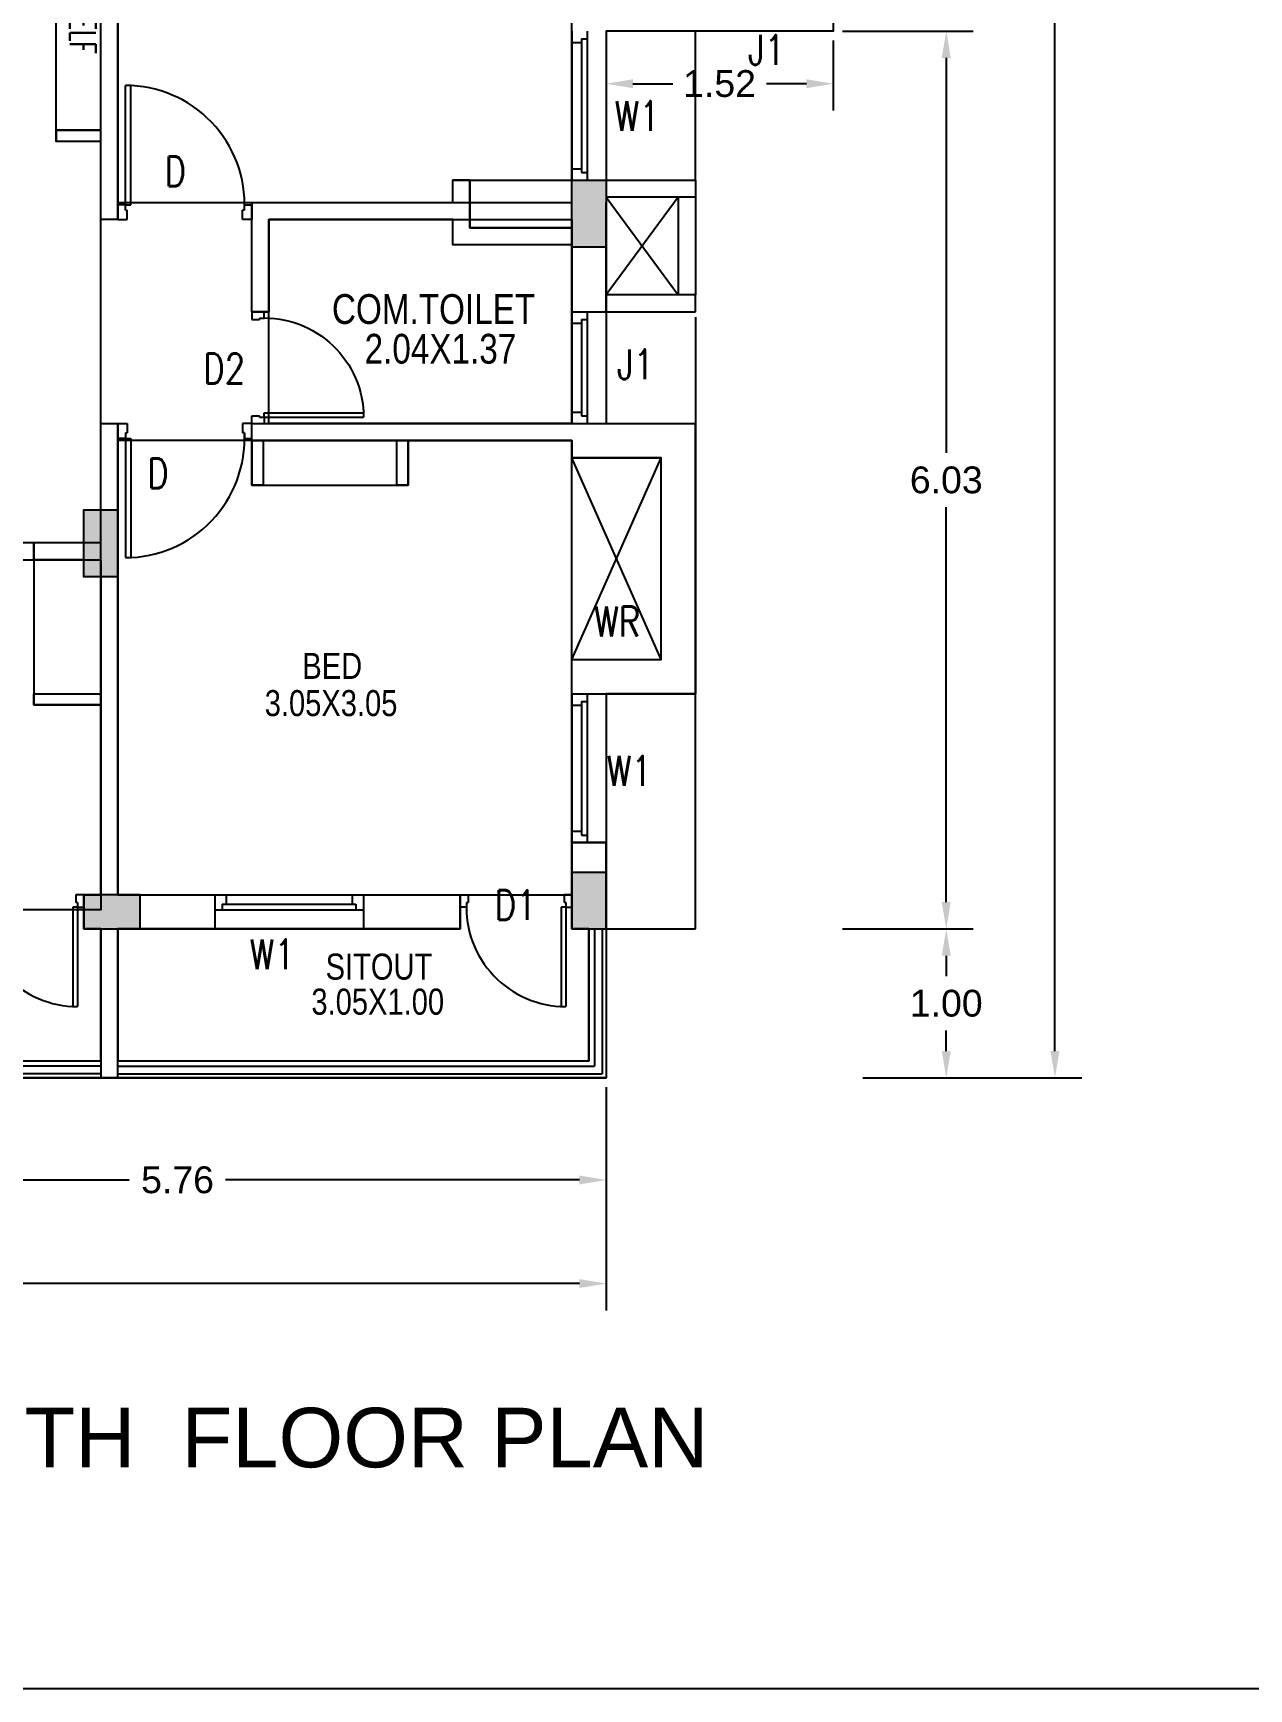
# Model space of a CAD drawing. Header units: metres. Extents: x 10 to 343, y 349 to 530.
# Drawn here: x 270.08 to 278.25, y 423.36 to 434.48 of the extents above; entities that cross this region are included whole.
import ezdxf

# ---------------------------------------------------------------- set-up
doc = ezdxf.new("R2010")
doc.units = ezdxf.units.M
for name, pattern in [('CENTER2', [1.125, 0.75, -0.125, 0.125, -0.125]), ('DASHED2', [0.375, 0.25, -0.125]), ('HIDDEN', [0.375, 0.25, -0.125])]:
    doc.linetypes.add(name, pattern=pattern)
for name, color, linetype in [('BLK_2_FLR_1_BLT_UP_AREA', 7, 'Continuous'), ('BLK_2_FLR_1_CARPET_AREA', 25, 'Continuous'), ('BLK_2_FLR_1_KITCHEN', 1, 'Continuous'), ('BLK_2_FLR_1_REGULAR_ROOM_1', 1, 'Continuous'), ('BLK_2_FLR_1_REGULAR_ROOM_2', 1, 'Continuous'), ('BLK_2_FLR_1_REGULAR_ROOM_3', 1, 'Continuous'), ('BLK_2_FLR_1_UNITFA_7', 234, 'Continuous'), ('BLK_2_FLR_1_WC_BATH_1', 223, 'Continuous'), ('BLK_2_FLR_2_BLT_UP_AREA', 7, 'Continuous'), ('BLK_2_FLR_2_CARPET_AREA', 25, 'Continuous'), ('BLK_2_FLR_2_KITCHEN', 1, 'Continuous'), ('BLK_2_FLR_2_REGULAR_ROOM_1', 1, 'Continuous'), ('BLK_2_FLR_2_REGULAR_ROOM_2', 1, 'Continuous'), ('BLK_2_FLR_2_REGULAR_ROOM_3', 1, 'Continuous'), ('BLK_2_FLR_2_UNITFA_11', 234, 'Continuous'), ('BLK_2_FLR_2_WC_BATH_1', 223, 'Continuous'), ('BLK_2_FLR_3_BLT_UP_AREA', 7, 'Continuous'), ('BLK_2_FLR_3_CARPET_AREA', 25, 'Continuous'), ('BLK_2_FLR_3_KITCHEN', 1, 'Continuous'), ('BLK_2_FLR_3_REGULAR_ROOM_1', 1, 'Continuous'), ('BLK_2_FLR_3_REGULAR_ROOM_2', 1, 'Continuous'), ('BLK_2_FLR_3_REGULAR_ROOM_3', 1, 'Continuous'), ('BLK_2_FLR_3_UNITFA_15', 234, 'Continuous'), ('BLK_2_FLR_3_WC_BATH_1', 223, 'Continuous'), ('BLK_2_FLR_4_BLT_UP_AREA', 7, 'Continuous'), ('BLK_2_FLR_4_CARPET_AREA', 25, 'Continuous'), ('BLK_2_FLR_4_KITCHEN', 1, 'Continuous'), ('BLK_2_FLR_4_REGULAR_ROOM_1', 1, 'Continuous'), ('BLK_2_FLR_4_REGULAR_ROOM_2', 1, 'Continuous'), ('BLK_2_FLR_4_REGULAR_ROOM_3', 1, 'Continuous'), ('BLK_2_FLR_4_UNITFA_19', 234, 'Continuous'), ('BLK_2_FLR_4_WC_BATH_1', 223, 'Continuous'), ('S-COLUMN HATCH', 35, 'HIDDEN'), ('S-COLUMN LINE', 41, 'HIDDEN')]:
    doc.layers.add(name, color=color, linetype=linetype)
doc.styles.add('m', font='micross.ttf', dxfattribs={"width": 0.9, "height": 350})
doc.styles.get("Standard").update_dxf_attribs({"font": 'arial.ttf'})
doc.styles.add('style13', font='romans.shx', dxfattribs={"width": 0.75, "height": 250})
doc.styles.add('style6', font='romans.shx', dxfattribs={"width": 0.8})
doc.dimstyles.get("Standard").update_dxf_attribs({"dimtxt": 0.18, "dimasz": 0.18, "dimexe": 0.18, "dimexo": 0.0625, "dimgap": 0.09, "dimtad": 0, "dimtih": 1, "dimtoh": 1, "dimzin": 0, "dimdsep": 46, "dimtxsty": 'Standard', "dimcen": 0.09, "dimadec": 0, "dimazin": 0, "dimtfac": 1, "dimtofl": 0, "dimtmove": 0, "dimatfit": 3, "dimfxl": 0, "dimtolj": 1, "dimtzin": 0, "dimarcsym": 0})

# ---------------------------------------------------------------- blocks, each defined once
blk = doc.blocks.new('A$C2FFF6C69')
at = {"layer": 'S-COLUMN HATCH', "linetype": 'ByBlock'}
for points in [[(15710, -11660), (15940, -11660), (15940, -12110), (15710, -12110)], [(12430, -13875), (12660, -13875), (12660, -14325), (12430, -14325)], [(15710, -16310), (15940, -16310), (15940, -16690), (15710, -16690)], [(12430, -16690), (12430, -16460), (12810, -16460), (12810, -16690)]]:
    blk.add_hatch(color=256, dxfattribs=at).paths.add_polyline_path(points)
at = {"layer": 'S-COLUMN LINE', "linetype": 'ByBlock'}
for points in [[(15710, -11660), (15940, -11660), (15940, -12110), (15710, -12110)], [(12430, -13875), (12660, -13875), (12660, -14325), (12430, -14325)], [(15940, -16310), (15710, -16310), (15710, -16690), (15940, -16690)], [(12430, -16460), (12430, -16690), (12810, -16690), (12810, -16460)]]:
    blk.add_lwpolyline(points, close=True, dxfattribs=at)
blk = doc.blocks.new('*D11')
at = {"color": 0, "lineweight": -2, "ltscale": 400}
for p, q in [((275.522, 434.492), (276.4, 434.492)), ((276.22, 434.312), (276.22, 431.659)), ((276.22, 428.642), (276.22, 431.295)), ((275.522, 428.462), (276.4, 428.462))]:
    blk.add_line(p, q, dxfattribs=at)
at = {"color": 0, "ltscale": 400}
for points in [[(276.19, 434.312), (276.25, 434.312), (276.22, 434.492)], [(276.19, 428.642), (276.25, 428.642), (276.22, 428.462)]]:
    blk.add_solid(points, dxfattribs=at)
at = {"layer": 'Defpoints', "color": 0, "ltscale": 400}
for p in [(275.46, 434.492), (276.22, 434.492), (275.46, 428.462)]:
    blk.add_point(p, dxfattribs=at)
at = {"color": 0, "ltscale": 400, "insert": (276.22, 431.477), "char_height": 0.18, "attachment_point": 5}
blk.add_mtext('\\A1;6.03', dxfattribs=at)
blk = doc.blocks.new('*D12')
at = {"color": 0, "lineweight": -2, "ltscale": 400}
for p, q in [((275.66, 446.152), (277.13, 446.152)), ((276.95, 445.972), (276.95, 436.989)), ((276.95, 427.642), (276.95, 436.625)), ((275.66, 427.462), (277.13, 427.462))]:
    blk.add_line(p, q, dxfattribs=at)
at = {"color": 0, "ltscale": 400}
for points in [[(276.92, 445.972), (276.98, 445.972), (276.95, 446.152)], [(276.92, 427.642), (276.98, 427.642), (276.95, 427.462)]]:
    blk.add_solid(points, dxfattribs=at)
at = {"layer": 'Defpoints', "color": 0, "ltscale": 400}
for p in [(275.597, 446.152), (275.597, 427.462), (276.95, 427.462)]:
    blk.add_point(p, dxfattribs=at)
at = {"color": 0, "ltscale": 400, "insert": (276.95, 436.807), "char_height": 0.18, "attachment_point": 5}
blk.add_mtext('\\A1;18.69', dxfattribs=at)
blk = doc.blocks.new('*D44')
at = {"color": 0, "lineweight": -2, "ltscale": 400}
for p, q in [((273.935, 434.429), (273.935, 433.959)), ((275.46, 434.429), (275.46, 433.959)), ((274.115, 434.139), (274.383, 434.139)), ((275.28, 434.139), (275.012, 434.139))]:
    blk.add_line(p, q, dxfattribs=at)
at = {"color": 0, "ltscale": 400}
for points in [[(274.115, 434.169), (274.115, 434.109), (273.935, 434.139)], [(275.28, 434.169), (275.28, 434.109), (275.46, 434.139)]]:
    blk.add_solid(points, dxfattribs=at)
at = {"layer": 'Defpoints', "color": 0, "ltscale": 400}
for p in [(273.935, 434.492), (275.46, 434.492), (275.46, 434.139)]:
    blk.add_point(p, dxfattribs=at)
at = {"color": 0, "ltscale": 400, "insert": (274.697, 434.139), "char_height": 0.18, "attachment_point": 5}
blk.add_mtext('\\A1;1.52', dxfattribs=at)
blk = doc.blocks.new('*D47')
at = {"color": 0, "lineweight": -2, "ltscale": 400}
for p, q in [((268.175, 427.399), (268.175, 426.596)), ((273.935, 427.399), (273.935, 426.596)), ((268.355, 426.776), (270.731, 426.776)), ((273.755, 426.776), (271.378, 426.776))]:
    blk.add_line(p, q, dxfattribs=at)
at = {"color": 0, "ltscale": 400}
for points in [[(268.355, 426.806), (268.355, 426.746), (268.175, 426.776)], [(273.755, 426.806), (273.755, 426.746), (273.935, 426.776)]]:
    blk.add_solid(points, dxfattribs=at)
at = {"layer": 'Defpoints', "color": 0, "ltscale": 400}
for p in [(268.175, 427.462), (273.935, 427.462), (268.175, 426.776)]:
    blk.add_point(p, dxfattribs=at)
at = {"color": 0, "ltscale": 400, "insert": (271.055, 426.776), "char_height": 0.18, "attachment_point": 5}
blk.add_mtext('\\A1;5.76', dxfattribs=at)
blk = doc.blocks.new('*D14')
at = {"color": 0, "lineweight": -2, "ltscale": 400}
for p, q in [((275.66, 428.462), (276.4, 428.462)), ((276.22, 428.282), (276.22, 428.144)), ((276.22, 427.642), (276.22, 427.78)), ((275.66, 427.462), (276.4, 427.462))]:
    blk.add_line(p, q, dxfattribs=at)
at = {"color": 0, "ltscale": 400}
for points in [[(276.19, 428.282), (276.25, 428.282), (276.22, 428.462)], [(276.19, 427.642), (276.25, 427.642), (276.22, 427.462)]]:
    blk.add_solid(points, dxfattribs=at)
at = {"layer": 'Defpoints', "color": 0, "ltscale": 400}
for p in [(275.597, 428.462), (276.22, 428.462), (275.597, 427.462)]:
    blk.add_point(p, dxfattribs=at)
at = {"color": 0, "ltscale": 400, "insert": (276.22, 427.962), "char_height": 0.18, "attachment_point": 5}
blk.add_mtext('\\A1;1.00', dxfattribs=at)
blk = doc.blocks.new('*D15')
at = {"color": 0, "lineweight": -2, "ltscale": 400}
for p, q in [((257.995, 427.399), (257.995, 425.9)), ((273.935, 427.399), (273.935, 425.9)), ((258.175, 426.08), (265.58, 426.08)), ((273.755, 426.08), (266.35, 426.08))]:
    blk.add_line(p, q, dxfattribs=at)
at = {"color": 0, "ltscale": 400}
for points in [[(258.175, 426.11), (258.175, 426.05), (257.995, 426.08)], [(273.755, 426.11), (273.755, 426.05), (273.935, 426.08)]]:
    blk.add_solid(points, dxfattribs=at)
at = {"layer": 'Defpoints', "color": 0, "ltscale": 400}
for p in [(257.995, 427.462), (273.935, 427.462), (273.935, 426.08)]:
    blk.add_point(p, dxfattribs=at)
at = {"color": 0, "ltscale": 400, "insert": (265.965, 426.08), "char_height": 0.18, "attachment_point": 5}
blk.add_mtext('\\A1;15.94', dxfattribs=at)

msp = doc.modelspace()

# ---------------------------------------------------------------- linework, layer by layer
at = {"ltscale": 400}
for p, q in [((270.6547, 433.2267), (270.6547, 435.5567)), ((270.5397, 433.2267), (270.5397, 435.3267)), ((270.5397, 433.8267), (270.2397, 433.8267)), ((270.2397, 433.8267), (270.2397, 433.7517)), ((270.5397, 433.7517), (270.2397, 433.7517)), ((273.0197, 433.4917), (272.9047, 433.4917)), ((272.9047, 433.3417), (272.9047, 433.4917)), ((273.0197, 433.1717), (273.0197, 433.4917)), ((273.7047, 433.0417), (273.7047, 433.4917)), ((273.7047, 433.4917), (274.4797, 433.4917)), ((273.9347, 433.4917), (274.5347, 433.4917)), ((274.5347, 433.4917), (274.5347, 433.3767)), ((271.5547, 433.3417), (272.9047, 433.3417)), ((271.5547, 433.3417), (271.5547, 433.2267)), ((274.5347, 433.3767), (273.9347, 433.3767)), ((273.9347, 432.6067), (273.9347, 433.3417)), ((270.6547, 433.2267), (270.5397, 433.2267)), ((271.5547, 432.6067), (271.5547, 433.2267)), ((271.5547, 433.2267), (271.5547, 433.2267)), ((271.6697, 432.6067), (271.6697, 433.2267)), ((271.6697, 432.6067), (271.6697, 433.2267)), ((271.6697, 433.2267), (272.9047, 433.2267)), ((272.9047, 433.0567), (272.9047, 433.2267)), ((273.7047, 433.1717), (273.0197, 433.1717)), ((273.7047, 433.0567), (272.9047, 433.0567)), ((273.7047, 432.6067), (273.7047, 433.0567)), ((274.5347, 432.7217), (273.9347, 432.7217)), ((274.5347, 432.6067), (274.5347, 432.7217)), ((271.5547, 432.6067), (271.6697, 432.6067)), ((271.6697, 432.6067), (271.6697, 432.6067)), ((273.7047, 432.6067), (273.9347, 432.6067)), ((273.7047, 432.6067), (274.5347, 432.6067)), ((270.5397, 428.6917), (270.5397, 431.8567)), ((270.5397, 431.8567), (270.6547, 431.8567)), ((270.5397, 428.6917), (270.5397, 431.8567)), ((270.5397, 431.8567), (270.6547, 431.8567)), ((270.6547, 428.6917), (270.6547, 431.8567)), ((270.6547, 428.6917), (270.6547, 431.8567)), ((271.5547, 431.7417), (271.5547, 431.8567)), ((271.5547, 431.8567), (274.5347, 431.8567)), ((271.5547, 431.7417), (271.5547, 431.8567)), ((274.5347, 430.0417), (274.5347, 431.8567)), ((271.5547, 431.7417), (273.7047, 431.7417)), ((271.5547, 431.7417), (271.5547, 431.4417)), ((271.6297, 431.7417), (271.6297, 431.4417)), ((272.5297, 431.4417), (272.5297, 431.7417)), ((272.6047, 431.4417), (272.6047, 431.7417)), ((273.7047, 431.7417), (273.7047, 431.6267)), ((273.7047, 430.2717), (273.7047, 431.6267)), ((273.7047, 431.6267), (274.3047, 431.6267)), ((274.3047, 430.2717), (274.3047, 431.6267)), ((271.5547, 431.4417), (271.6297, 431.4417)), ((271.6297, 431.4417), (272.5297, 431.4417)), ((272.5297, 431.4417), (272.6047, 431.4417)), ((270.0897, 431.0567), (270.4247, 431.0567)), ((270.0897, 431.0567), (270.0897, 430.9417)), ((270.0897, 430.9417), (270.4247, 430.9417)), ((270.0897, 430.9417), (270.0897, 430.0417)), ((273.7047, 430.2717), (274.3047, 430.2717)), ((273.7047, 430.0417), (273.7047, 430.2717)), ((270.0897, 430.0417), (270.5397, 430.0417)), ((270.0897, 430.0417), (270.0897, 429.9667)), ((270.5397, 429.9667), (270.0897, 429.9667)), ((270.0897, 429.9667), (270.5397, 429.9667)), ((270.0897, 429.9667), (270.5397, 429.9667)), ((273.7047, 430.0417), (274.5347, 430.0417)), ((273.7047, 429.0417), (273.9347, 429.0417)), ((273.9347, 429.0417), (273.7047, 429.0417)), ((273.7047, 429.0417), (273.7047, 428.4617)), ((273.9347, 428.4617), (273.9347, 429.0417)), ((270.6547, 428.6917), (271.3047, 428.6917)), ((271.3047, 428.6917), (271.3047, 428.4617)), ((272.3047, 428.6917), (272.9547, 428.6917)), ((272.3047, 428.6917), (272.3047, 428.4617)), ((272.3047, 428.6917), (272.3047, 428.4617)), ((272.9547, 428.4617), (272.9547, 428.6917)), ((273.7047, 428.6917), (273.7047, 428.4617)), ((273.9347, 428.6917), (273.9347, 428.4617)), ((270.5397, 428.4617), (270.5397, 427.4617)), ((270.6547, 428.4617), (271.3047, 428.4617)), ((270.6547, 427.4617), (270.6547, 428.4617)), ((272.3047, 428.4617), (272.9547, 428.4617)), ((273.7047, 428.4617), (273.9347, 428.4617)), ((273.8197, 428.4617), (273.8197, 427.5767)), ((273.8572, 428.4617), (273.8572, 427.5392)), ((273.9072, 428.4617), (273.9072, 427.4892)), ((273.9347, 428.4617), (273.9347, 427.4617)), ((270.5397, 427.5392), (268.2522, 427.5392)), ((268.2897, 427.5767), (270.5397, 427.5767)), ((270.6547, 427.5767), (273.8197, 427.5767)), ((270.6547, 427.5392), (273.8572, 427.5392)), ((268.1747, 427.4617), (270.5397, 427.4617)), ((270.5397, 427.4892), (268.2022, 427.4892)), ((270.5397, 427.4617), (270.6547, 427.4617)), ((270.6547, 427.4892), (273.9072, 427.4892)), ((270.6547, 427.4617), (273.9347, 427.4617))]:
    msp.add_line(p, q, dxfattribs=at)
at = {"linetype": 'Continuous'}
msp.add_line((270.2397, 433.8267), (270.2397, 435.3267), dxfattribs=at)
for p, q in [((273.7047, 434.4917), (273.7047, 433.4917)), ((273.7047, 434.415), (273.7686, 434.415)), ((273.7686, 434.4405), (273.7686, 433.5428)), ((273.7686, 434.4405), (273.8069, 434.4405)), ((273.8069, 434.4917), (273.8069, 433.4917)), ((273.9347, 434.4917), (273.9347, 433.4917)), ((270.7047, 433.3267), (270.7047, 434.1275)), ((270.7422, 433.3267), (270.7422, 434.1267)), ((273.7047, 433.5683), (273.7686, 433.5683)), ((273.7686, 433.5428), (273.8069, 433.5428)), ((270.7047, 433.3267), (270.6547, 433.3267)), ((270.7047, 433.2892), (270.7047, 433.3267)), ((270.7047, 433.3267), (270.7422, 433.3267)), ((270.7047, 433.2892), (270.7172, 433.2892)), ((270.7172, 433.2267), (270.7172, 433.2892)), ((271.5047, 433.2892), (271.4922, 433.2892)), ((271.4922, 433.2267), (271.4922, 433.2892)), ((271.5047, 433.3267), (271.5547, 433.3267)), ((271.5047, 433.2892), (271.5047, 433.3267)), ((270.6547, 433.2267), (270.7172, 433.2267)), ((271.5547, 433.2267), (271.4922, 433.2267)), ((271.5547, 432.6067), (271.5547, 432.5546)), ((271.5547, 432.5546), (271.6068, 432.5546)), ((271.6068, 432.565), (271.6068, 432.5546)), ((271.6068, 432.565), (271.638, 432.565)), ((271.638, 432.565), (271.638, 432.6067)), ((273.7047, 432.6067), (273.7047, 431.8567)), ((273.7047, 432.53), (273.7686, 432.53)), ((273.7686, 432.5555), (273.8069, 432.5555)), ((273.9347, 432.6067), (273.9347, 431.8567)), ((270.6547, 431.8567), (270.7172, 431.8567)), ((270.7172, 431.8567), (270.7172, 431.7942)), ((271.5547, 431.8567), (271.4922, 431.8567)), ((271.4922, 431.8567), (271.4922, 431.7942)), ((271.5547, 431.9087), (271.6068, 431.9087)), ((271.5547, 431.8567), (271.5547, 431.9087)), ((271.6068, 431.8983), (271.6068, 431.9087)), ((271.6068, 431.8983), (271.638, 431.8983)), ((271.638, 431.8983), (271.638, 431.9296)), ((271.638, 431.9296), (272.3047, 431.9296)), ((271.638, 431.8983), (272.3054, 431.8983)), ((271.638, 431.8983), (271.638, 431.8567)), ((273.7047, 431.9333), (273.7686, 431.9333)), ((273.7686, 431.9078), (273.8069, 431.9078)), ((270.7047, 431.7567), (270.6547, 431.7567)), ((270.7047, 431.7942), (270.7047, 431.7567)), ((270.7047, 431.7942), (270.7172, 431.7942)), ((270.7047, 431.7567), (270.7047, 430.9558)), ((270.7047, 431.7567), (270.7422, 431.7567)), ((270.7422, 431.7567), (270.7422, 430.9567)), ((271.5047, 431.7942), (271.4922, 431.7942)), ((271.5047, 431.7942), (271.5047, 431.7567)), ((271.5047, 431.7567), (271.5547, 431.7567)), ((273.7047, 430.0417), (273.7047, 429.0417)), ((273.7047, 429.965), (273.7686, 429.965)), ((273.7686, 429.9905), (273.7686, 429.0928)), ((273.7686, 429.9905), (273.8069, 429.9905)), ((273.8069, 430.0417), (273.8069, 429.0417)), ((273.9347, 430.0417), (273.9347, 429.0417)), ((273.7047, 429.1183), (273.7686, 429.1183)), ((273.7686, 429.0928), (273.8069, 429.0928)), ((270.3726, 428.6917), (270.3726, 428.6396)), ((270.4247, 428.6917), (270.3726, 428.6917)), ((270.383, 428.6396), (270.3726, 428.6396)), ((270.383, 428.6396), (270.383, 428.6083)), ((271.3047, 428.6917), (272.3047, 428.6917)), ((271.3558, 428.6278), (272.2536, 428.6278)), ((271.3558, 428.6278), (271.3558, 428.5894)), ((271.3814, 428.6917), (271.3814, 428.6278)), ((272.228, 428.6917), (272.228, 428.6278)), ((272.2536, 428.6278), (272.2536, 428.5894)), ((272.9547, 428.6917), (273.0068, 428.6917)), ((272.9964, 428.6396), (273.0068, 428.6396)), ((272.9964, 428.6396), (272.9964, 428.6083)), ((273.0068, 428.6917), (273.0068, 428.6396)), ((273.6526, 428.6917), (273.6526, 428.6396)), ((273.7047, 428.6917), (273.6526, 428.6917)), ((273.663, 428.6396), (273.6526, 428.6396)), ((273.663, 428.6396), (273.663, 428.6083)), ((270.383, 428.6083), (270.3518, 428.6083)), ((270.3518, 428.6083), (270.3518, 427.9417)), ((270.383, 428.6083), (270.383, 427.9409)), ((270.383, 428.6083), (270.4247, 428.6083)), ((271.3047, 428.5894), (272.3047, 428.5894)), ((272.9964, 428.6083), (272.9547, 428.6083)), ((273.663, 428.6083), (273.6318, 428.6083)), ((273.6318, 428.6083), (273.6318, 427.9417)), ((273.663, 428.6083), (273.663, 427.9409)), ((273.663, 428.6083), (273.7047, 428.6083)), ((271.3047, 428.4617), (272.3047, 428.4617))]:
    msp.add_line(p, q)
at = {"linetype": 'DASHED2', "ltscale": 400}
for p, q in [((274.5347, 433.4917), (274.5347, 434.4917)), ((273.7686, 432.5555), (273.7686, 431.9078)), ((273.8069, 432.6067), (273.8069, 431.8567)), ((274.5347, 432.5719), (274.5347, 431.8567)), ((274.5347, 428.4617), (274.5347, 430.0417)), ((273.9347, 428.4617), (274.5347, 428.4617))]:
    msp.add_line(p, q, dxfattribs=at)
at = {"linetype": 'Continuous', "ltscale": 300}
for p, q in [((273.0197, 433.4917), (273.7047, 433.4917)), ((274.4197, 433.3767), (273.9347, 432.7217)), ((273.9347, 433.3767), (274.4197, 432.7217)), ((274.4197, 433.3767), (274.4197, 432.7217)), ((274.5347, 433.3767), (274.5347, 432.7217))]:
    msp.add_line(p, q, dxfattribs=at)
at = {"linetype": 'CENTER2', "ltscale": 400}
for p, q in [((273.7047, 430.2717), (274.3047, 431.6267)), ((274.3047, 430.2717), (273.7047, 431.6267))]:
    msp.add_line(p, q, dxfattribs=at)
msp.add_lwpolyline([(227.826, 479.8415), (302.8307, 479.8415), (302.8307, 423.3577), (227.826, 423.3577)], close=True)
at = {"ltscale": 400}
msp.add_lwpolyline([(270.5397, 428.4617), (270.4247, 428.4617), (270.4247, 428.6917), (270.5397, 428.6917)], dxfattribs=at)
msp.add_lwpolyline([(270.5397, 428.4617), (270.4247, 428.4617), (270.4247, 428.6917), (270.5397, 428.6917)], dxfattribs=at)
at = {"linetype": 'HIDDEN', "ltscale": 400}
for centre, radius, start, end in [((270.7055, 433.3274), 0.8001, 357.26137, 90.05486), ((270.7047, 431.7567), 0.8009, 270, 2.68377), ((270.383, 428.6083), 0.6674, 177.31623, 270), ((273.663, 428.6083), 0.6674, 177.31623, 270)]:
    msp.add_arc(centre, radius, start, end, dxfattribs=at)
at = {"linetype": 'HIDDEN', "ltscale": 400, "extrusion": (0, 0, -1)}
msp.add_ellipse((271.638, 431.8983), major_axis=(-0.4719, 0.4719), ratio=1, start_param=0.7385576, end_param=2.3561944, dxfattribs=at)
at = {"layer": 'BLK_2_FLR_1_BLT_UP_AREA', "color": 7}
msp.add_lwpolyline([(273.9347, 441.7567), (273.9347, 439.1217), (275.4597, 439.1217), (275.4597, 434.4917), (273.9347, 434.4917), (273.9347, 431.8567), (274.5347, 431.8567), (274.5347, 430.0417), (273.9347, 430.0417), (273.9347, 427.4617), (268.1747, 427.4617), (268.1747, 430.8267), (267.3397, 430.8267), (267.3397, 429.9762), (264.5897, 429.9767)], dxfattribs=at)
at = {"layer": 'BLK_2_FLR_1_CARPET_AREA', "color": 7, "ltscale": 400}
for points in [[(270.6547, 436.3917), (270.6547, 433.2267), (270.5397, 433.2267), (270.5397, 433.7517), (270.2397, 433.7517), (270.2397, 433.8267), (270.5397, 433.8267), (270.5397, 435.3267)], [(268.2897, 427.5767), (270.5397, 427.5767), (270.5397, 428.4617), (270.4247, 428.4617), (270.4247, 428.6917), (270.5397, 428.6917), (270.5397, 429.9667), (270.0897, 429.9667), (270.0897, 430.0417), (270.5397, 430.0417), (270.5397, 430.8267), (270.4247, 430.8267), (270.4247, 430.9417), (270.0897, 430.9417), (270.0897, 431.0567), (270.4247, 431.0567), (270.4247, 431.2767), (270.5397, 431.2767), (270.5397, 431.8567), (270.6547, 431.8567), (270.6547, 428.6917), (272.9547, 428.6917), (272.9547, 428.4617), (270.6547, 428.4617), (270.6547, 427.5767), (273.8197, 427.5767), (273.8197, 428.4617), (273.7047, 428.4617), (273.7047, 430.2717), (274.3047, 430.2717), (274.3047, 431.6267), (273.7047, 431.6267), (273.7047, 431.7417), (272.6047, 431.7417), (272.6047, 431.4417), (272.5297, 431.4417), (272.5297, 431.7417), (271.6297, 431.7417), (271.6297, 431.4417), (271.5547, 431.4417), (271.5547, 431.8567), (273.7047, 431.8567), (273.7047, 433.0417), (273.7047, 433.0567), (272.9047, 433.0567), (272.9047, 433.2267), (271.6697, 433.2267), (271.6697, 432.6067), (271.5547, 432.6067), (271.5547, 433.3417), (272.9047, 433.3417), (272.9047, 433.4917), (273.0197, 433.4917), (273.0197, 433.1717), (273.7047, 433.1717), (273.7047, 434.7217)]]:
    msp.add_lwpolyline(points, dxfattribs=at)
at = {"layer": 'BLK_2_FLR_1_KITCHEN', "color": 1, "ltscale": 0.5}
msp.add_lwpolyline([(268.4047, 430.9417), (270.5397, 430.9417), (270.5397, 428.5903), (268.4047, 428.5903)], close=True, dxfattribs=at)
at = {"layer": 'BLK_2_FLR_1_REGULAR_ROOM_1', "color": 1, "ltscale": 0.5}
msp.add_lwpolyline([(267.3397, 431.0567), (270.5397, 431.0567), (270.5397, 435.3267), (267.3397, 435.3267)], close=True, dxfattribs=at)
at = {"layer": 'BLK_2_FLR_1_REGULAR_ROOM_2', "color": 1, "ltscale": 0.5}
msp.add_lwpolyline([(270.6547, 433.3417), (273.7047, 433.3417), (273.7047, 436.3917), (270.6547, 436.3917)], close=True, dxfattribs=at)
at = {"layer": 'BLK_2_FLR_1_REGULAR_ROOM_3', "color": 1, "ltscale": 0.5}
msp.add_lwpolyline([(270.6547, 428.6917), (273.7047, 428.6917), (273.7047, 431.7417), (270.6547, 431.7417)], close=True, dxfattribs=at)
at = {"layer": 'BLK_2_FLR_1_UNITFA_7', "color": 234, "ltscale": 0.5}
msp.add_lwpolyline([(268.1747, 427.4617), (268.1747, 430.8267), (267.1097, 430.8267), (267.1097, 435.5567), (270.4247, 435.5567), (270.4247, 436.6217), (272.0647, 436.6217), (272.0647, 437.2217), (273.9347, 437.2217), (273.9347, 436.9217), (275.4597, 436.9217), (275.4597, 434.4917), (273.9347, 434.4917), (273.9347, 431.8567), (274.5347, 431.8567), (274.5347, 430.0417), (273.9347, 430.0417), (273.9347, 427.4617), (268.1747, 427.4617)], close=True, dxfattribs=at)
at = {"layer": 'BLK_2_FLR_1_WC_BATH_1', "color": 223, "ltscale": 0.5}
msp.add_lwpolyline([(273.7047, 433.2267), (273.7047, 431.8567), (271.6697, 431.8567), (271.6697, 433.2267)], close=True, dxfattribs=at)
at = {"layer": 'BLK_2_FLR_2_BLT_UP_AREA', "color": 7}
msp.add_lwpolyline([(274.5347, 443.5717), (274.5347, 441.7567), (273.9347, 441.7567), (273.9347, 439.1217), (275.4597, 439.1217), (275.4597, 434.4917), (273.9347, 434.4917), (273.9347, 431.8567), (274.5347, 431.8567), (274.5347, 430.0417), (273.9347, 430.0417), (273.9347, 427.4617), (268.1747, 427.4617), (268.1747, 430.8267), (267.3397, 430.8267), (267.3397, 429.9762), (264.5897, 429.9767)], dxfattribs=at)
at = {"layer": 'BLK_2_FLR_2_CARPET_AREA', "color": 7, "ltscale": 400}
for points in [[(270.6547, 436.3917), (270.6547, 433.2267), (270.5397, 433.2267), (270.5397, 433.7517), (270.2397, 433.7517), (270.2397, 433.8267), (270.5397, 433.8267), (270.5397, 435.3267)], [(268.2897, 427.5767), (270.5397, 427.5767), (270.5397, 428.4617), (270.4247, 428.4617), (270.4247, 428.6917), (270.5397, 428.6917), (270.5397, 429.9667), (270.0897, 429.9667), (270.0897, 430.0417), (270.5397, 430.0417), (270.5397, 430.8267), (270.4247, 430.8267), (270.4247, 430.9417), (270.0897, 430.9417), (270.0897, 431.0567), (270.4247, 431.0567), (270.4247, 431.2767), (270.5397, 431.2767), (270.5397, 431.8567), (270.6547, 431.8567), (270.6547, 428.6917), (272.9547, 428.6917), (272.9547, 428.4617), (270.6547, 428.4617), (270.6547, 427.5767), (273.8197, 427.5767), (273.8197, 428.4617), (273.7047, 428.4617), (273.7047, 430.2717), (274.3047, 430.2717), (274.3047, 431.6267), (273.7047, 431.6267), (273.7047, 431.7417), (272.6047, 431.7417), (272.6047, 431.4417), (272.5297, 431.4417), (272.5297, 431.7417), (271.6297, 431.7417), (271.6297, 431.4417), (271.5547, 431.4417), (271.5547, 431.8567), (273.7047, 431.8567), (273.7047, 433.0417), (273.7047, 433.0567), (272.9047, 433.0567), (272.9047, 433.2267), (271.6697, 433.2267), (271.6697, 432.6067), (271.5547, 432.6067), (271.5547, 433.3417), (272.9047, 433.3417), (272.9047, 433.4917), (273.0197, 433.4917), (273.0197, 433.1717), (273.7047, 433.1717), (273.7047, 434.7217)]]:
    msp.add_lwpolyline(points, dxfattribs=at)
at = {"layer": 'BLK_2_FLR_2_KITCHEN', "color": 1, "ltscale": 0.5}
msp.add_lwpolyline([(268.4047, 430.9417), (270.5397, 430.9417), (270.5397, 428.5903), (268.4047, 428.5903)], close=True, dxfattribs=at)
at = {"layer": 'BLK_2_FLR_2_REGULAR_ROOM_1', "color": 1, "ltscale": 0.5}
msp.add_lwpolyline([(267.3397, 431.0567), (270.5397, 431.0567), (270.5397, 435.3267), (267.3397, 435.3267)], close=True, dxfattribs=at)
at = {"layer": 'BLK_2_FLR_2_REGULAR_ROOM_2', "color": 1, "ltscale": 0.5}
msp.add_lwpolyline([(270.6547, 433.3417), (273.7047, 433.3417), (273.7047, 436.3917), (270.6547, 436.3917)], close=True, dxfattribs=at)
at = {"layer": 'BLK_2_FLR_2_REGULAR_ROOM_3', "color": 1, "ltscale": 0.5}
msp.add_lwpolyline([(270.6547, 428.6917), (273.7047, 428.6917), (273.7047, 431.7417), (270.6547, 431.7417)], close=True, dxfattribs=at)
at = {"layer": 'BLK_2_FLR_2_UNITFA_11', "color": 234, "ltscale": 0.5}
msp.add_lwpolyline([(268.1747, 427.4617), (268.1747, 430.8267), (267.1097, 430.8267), (267.1097, 435.5567), (270.4247, 435.5567), (270.4247, 436.6217), (272.0647, 436.6217), (272.0647, 437.2217), (273.9347, 437.2217), (273.9347, 436.9217), (275.4597, 436.9217), (275.4597, 434.4917), (273.9347, 434.4917), (273.9347, 431.8567), (274.5347, 431.8567), (274.5347, 430.0417), (273.9347, 430.0417), (273.9347, 427.4617), (268.1747, 427.4617)], close=True, dxfattribs=at)
at = {"layer": 'BLK_2_FLR_2_WC_BATH_1', "color": 223, "ltscale": 0.5}
msp.add_lwpolyline([(273.7047, 433.2267), (273.7047, 431.8567), (271.6697, 431.8567), (271.6697, 433.2267)], close=True, dxfattribs=at)
at = {"layer": 'BLK_2_FLR_3_BLT_UP_AREA', "color": 7}
msp.add_lwpolyline([(274.5347, 443.5717), (274.5347, 441.7567), (273.9347, 441.7567), (273.9347, 439.1217), (275.4597, 439.1217), (275.4597, 434.4917), (273.9347, 434.4917), (273.9347, 431.8567), (274.5347, 431.8567), (274.5347, 430.0417), (273.9347, 430.0417), (273.9347, 427.4617), (268.1747, 427.4617), (268.1747, 430.8267), (267.3397, 430.8267), (267.3397, 429.9762), (264.5897, 429.9767)], dxfattribs=at)
at = {"layer": 'BLK_2_FLR_3_CARPET_AREA', "color": 7, "ltscale": 400}
for points in [[(270.6547, 436.3917), (270.6547, 433.2267), (270.5397, 433.2267), (270.5397, 433.7517), (270.2397, 433.7517), (270.2397, 433.8267), (270.5397, 433.8267), (270.5397, 435.3267)], [(268.2897, 427.5767), (270.5397, 427.5767), (270.5397, 428.4617), (270.4247, 428.4617), (270.4247, 428.6917), (270.5397, 428.6917), (270.5397, 429.9667), (270.0897, 429.9667), (270.0897, 430.0417), (270.5397, 430.0417), (270.5397, 430.8267), (270.4247, 430.8267), (270.4247, 430.9417), (270.0897, 430.9417), (270.0897, 431.0567), (270.4247, 431.0567), (270.4247, 431.2767), (270.5397, 431.2767), (270.5397, 431.8567), (270.6547, 431.8567), (270.6547, 428.6917), (272.9547, 428.6917), (272.9547, 428.4617), (270.6547, 428.4617), (270.6547, 427.5767), (273.8197, 427.5767), (273.8197, 428.4617), (273.7047, 428.4617), (273.7047, 430.2717), (274.3047, 430.2717), (274.3047, 431.6267), (273.7047, 431.6267), (273.7047, 431.7417), (272.6047, 431.7417), (272.6047, 431.4417), (272.5297, 431.4417), (272.5297, 431.7417), (271.6297, 431.7417), (271.6297, 431.4417), (271.5547, 431.4417), (271.5547, 431.8567), (273.7047, 431.8567), (273.7047, 433.0417), (273.7047, 433.0567), (272.9047, 433.0567), (272.9047, 433.2267), (271.6697, 433.2267), (271.6697, 432.6067), (271.5547, 432.6067), (271.5547, 433.3417), (272.9047, 433.3417), (272.9047, 433.4917), (273.0197, 433.4917), (273.0197, 433.1717), (273.7047, 433.1717), (273.7047, 434.7217)]]:
    msp.add_lwpolyline(points, dxfattribs=at)
at = {"layer": 'BLK_2_FLR_3_KITCHEN', "color": 1, "ltscale": 0.5}
msp.add_lwpolyline([(268.4047, 430.9417), (270.5397, 430.9417), (270.5397, 428.5903), (268.4047, 428.5903)], close=True, dxfattribs=at)
at = {"layer": 'BLK_2_FLR_3_REGULAR_ROOM_1', "color": 1, "ltscale": 0.5}
msp.add_lwpolyline([(267.3397, 431.0567), (270.5397, 431.0567), (270.5397, 435.3267), (267.3397, 435.3267)], close=True, dxfattribs=at)
at = {"layer": 'BLK_2_FLR_3_REGULAR_ROOM_2', "color": 1, "ltscale": 0.5}
msp.add_lwpolyline([(270.6547, 433.3417), (273.7047, 433.3417), (273.7047, 436.3917), (270.6547, 436.3917)], close=True, dxfattribs=at)
at = {"layer": 'BLK_2_FLR_3_REGULAR_ROOM_3', "color": 1, "ltscale": 0.5}
msp.add_lwpolyline([(270.6547, 428.6917), (273.7047, 428.6917), (273.7047, 431.7417), (270.6547, 431.7417)], close=True, dxfattribs=at)
at = {"layer": 'BLK_2_FLR_3_UNITFA_15', "color": 234, "ltscale": 0.5}
msp.add_lwpolyline([(268.1747, 427.4617), (268.1747, 430.8267), (267.1097, 430.8267), (267.1097, 435.5567), (270.4247, 435.5567), (270.4247, 436.6217), (272.0647, 436.6217), (272.0647, 437.2217), (273.9347, 437.2217), (273.9347, 436.9217), (275.4597, 436.9217), (275.4597, 434.4917), (273.9347, 434.4917), (273.9347, 431.8567), (274.5347, 431.8567), (274.5347, 430.0417), (273.9347, 430.0417), (273.9347, 427.4617), (268.1747, 427.4617)], close=True, dxfattribs=at)
at = {"layer": 'BLK_2_FLR_3_WC_BATH_1', "color": 223, "ltscale": 0.5}
msp.add_lwpolyline([(273.7047, 433.2267), (273.7047, 431.8567), (271.6697, 431.8567), (271.6697, 433.2267)], close=True, dxfattribs=at)
at = {"layer": 'BLK_2_FLR_4_BLT_UP_AREA', "color": 7}
msp.add_lwpolyline([(273.9347, 441.7567), (273.9347, 439.1217), (275.4597, 439.1217), (275.4597, 434.4917), (273.9347, 434.4917), (273.9347, 431.8567), (274.5347, 431.8567), (274.5347, 430.0417), (273.9347, 430.0417), (273.9347, 427.4617), (268.1747, 427.4617), (268.1747, 430.8267), (267.3397, 430.8267), (267.3397, 429.9762), (264.5897, 429.9767)], dxfattribs=at)
at = {"layer": 'BLK_2_FLR_4_CARPET_AREA', "color": 7, "ltscale": 400}
for points in [[(270.6547, 436.3917), (270.6547, 433.2267), (270.5397, 433.2267), (270.5397, 433.7517), (270.2397, 433.7517), (270.2397, 433.8267), (270.5397, 433.8267), (270.5397, 435.3267)], [(268.2897, 427.5767), (270.5397, 427.5767), (270.5397, 428.4617), (270.4247, 428.4617), (270.4247, 428.6917), (270.5397, 428.6917), (270.5397, 429.9667), (270.0897, 429.9667), (270.0897, 430.0417), (270.5397, 430.0417), (270.5397, 430.8267), (270.4247, 430.8267), (270.4247, 430.9417), (270.0897, 430.9417), (270.0897, 431.0567), (270.4247, 431.0567), (270.4247, 431.2767), (270.5397, 431.2767), (270.5397, 431.8567), (270.6547, 431.8567), (270.6547, 428.6917), (272.9547, 428.6917), (272.9547, 428.4617), (270.6547, 428.4617), (270.6547, 427.5767), (273.8197, 427.5767), (273.8197, 428.4617), (273.7047, 428.4617), (273.7047, 430.2717), (274.3047, 430.2717), (274.3047, 431.6267), (273.7047, 431.6267), (273.7047, 431.7417), (272.6047, 431.7417), (272.6047, 431.4417), (272.5297, 431.4417), (272.5297, 431.7417), (271.6297, 431.7417), (271.6297, 431.4417), (271.5547, 431.4417), (271.5547, 431.8567), (273.7047, 431.8567), (273.7047, 433.0417), (273.7047, 433.0567), (272.9047, 433.0567), (272.9047, 433.2267), (271.6697, 433.2267), (271.6697, 432.6067), (271.5547, 432.6067), (271.5547, 433.3417), (272.9047, 433.3417), (272.9047, 433.4917), (273.0197, 433.4917), (273.0197, 433.1717), (273.7047, 433.1717), (273.7047, 434.7217)]]:
    msp.add_lwpolyline(points, dxfattribs=at)
at = {"layer": 'BLK_2_FLR_4_KITCHEN', "color": 1, "ltscale": 0.5}
msp.add_lwpolyline([(268.4047, 430.9417), (270.5397, 430.9417), (270.5397, 428.5903), (268.4047, 428.5903)], close=True, dxfattribs=at)
at = {"layer": 'BLK_2_FLR_4_REGULAR_ROOM_1', "color": 1, "ltscale": 0.5}
msp.add_lwpolyline([(267.3397, 431.0567), (270.5397, 431.0567), (270.5397, 435.3267), (267.3397, 435.3267)], close=True, dxfattribs=at)
at = {"layer": 'BLK_2_FLR_4_REGULAR_ROOM_2', "color": 1, "ltscale": 0.5}
msp.add_lwpolyline([(270.6547, 433.3417), (273.7047, 433.3417), (273.7047, 436.3917), (270.6547, 436.3917)], close=True, dxfattribs=at)
at = {"layer": 'BLK_2_FLR_4_REGULAR_ROOM_3', "color": 1, "ltscale": 0.5}
msp.add_lwpolyline([(270.6547, 428.6917), (273.7047, 428.6917), (273.7047, 431.7417), (270.6547, 431.7417)], close=True, dxfattribs=at)
at = {"layer": 'BLK_2_FLR_4_UNITFA_19', "color": 234, "ltscale": 0.5}
msp.add_lwpolyline([(268.1747, 427.4617), (268.1747, 430.8267), (267.1097, 430.8267), (267.1097, 435.5567), (270.4247, 435.5567), (270.4247, 436.6217), (272.0647, 436.6217), (272.0647, 437.2217), (273.9347, 437.2217), (273.9347, 436.9217), (275.4597, 436.9217), (275.4597, 434.4917), (273.9347, 434.4917), (273.9347, 431.8567), (274.5347, 431.8567), (274.5347, 430.0417), (273.9347, 430.0417), (273.9347, 427.4617), (268.1747, 427.4617)], close=True, dxfattribs=at)
at = {"layer": 'BLK_2_FLR_4_WC_BATH_1', "color": 223, "ltscale": 0.5}
msp.add_lwpolyline([(273.7047, 433.2267), (273.7047, 431.8567), (271.6697, 431.8567), (271.6697, 433.2267)], close=True, dxfattribs=at)

# ---------------------------------------------------------------- block references
at = {"ltscale": 400, "xscale": 0.001, "yscale": 0.001, "zscale": 0.001}
msp.add_blockref('A$C2FFF6C69', (257.9947, 445.1517), dxfattribs=at)
msp.add_blockref('A$C2FFF6C69', (257.9947, 445.1517), dxfattribs=at)
msp.add_blockref('A$C2FFF6C69', (257.9947, 445.1517), dxfattribs=at)
msp.add_blockref('A$C2FFF6C69', (257.9947, 445.1517), dxfattribs=at)

# ---------------------------------------------------------------- texts
at = {"style": 'style6', "width": 0.6}
msp.add_text('SHELF', height=0.175, rotation=270, dxfattribs=at).set_placement((270.3317, 434.7727))
at = {"width": 0.8}
for s, height, style, p in [('J1', 0.2, 'style13', (274.8894, 434.2663)), (' W1', 0.2, 'style13', (273.883, 433.8224)), (' D', 0.2, 'style13', (270.8586, 433.4513)), ('COM.TOILET', 0.2, 'm', (272.0925, 432.5257)), ('2.04X1.37', 0.2, 'm', (272.3121, 432.259)), (' D2', 0.2, 'style13', (271.1185, 432.126)), ('J1 ', 0.2, 'style13', (274.0091, 432.1542)), (' D', 0.2, 'style13', (270.7422, 431.4218)), ('WR', 0.2, 'style13', (273.8548, 430.4268)), ('BED ', 0.175, 'm', (271.8936, 430.1413)), ('3.05X3.05', 0.175, 'm', (271.6409, 429.8914)), (' W1', 0.2, 'style13', (273.8304, 429.4237)), (' D1', 0.2, 'style13', (273.076, 428.5224)), (' W1', 0.2, 'style13', (271.4314, 428.1915)), ('SITOUT', 0.175, 'm', (272.05, 428.1215)), ('3.05X1.00', 0.175, 'm', (271.9546, 427.8862))]:
    msp.add_text(s, height=height, dxfattribs=dict(at, style=style)).set_placement(p)
at = {"style": 'm'}
msp.add_text('TYPICAL FIRST, SECOND, THIRD&FOURTH  FLOOR PLAN', height=0.4, dxfattribs=at).set_placement((259.2546, 424.8457))

# ---------------------------------------------------------------- dimensions: what is measured, and where the dimension line sits
at = {"ltscale": 400}
for p1, p2, distance, picture, middle in [((275.597, 446.1517), (275.597, 427.4617), 1.3529, '*D12', (276.95, 436.8067)), ((273.9347061841, 434.4916564909), (275.4597061835, 434.4916564905), -0.3531255368, '*D44', (274.6972061838, 434.1385309537)), ((275.4597, 428.4617), (275.4597, 434.4917), -0.7601, '*D11', (276.2198, 431.4767)), ((275.597, 427.4617), (275.597, 428.4617), -0.6231, '*D14', (276.2202, 427.9617)), ((257.9947, 427.4617), (273.9347, 427.4617), -1.3816, '*D15', (265.9647, 426.0801)), ((273.9347, 427.4617), (268.1747, 427.4617), 0.686, '*D47', (271.0547, 426.7757))]:
    dim = msp.add_aligned_dim(p1=p1, p2=p2, distance=distance, dimstyle='Standard', dxfattribs=at)
    dim.commit()
    dim.dimension.update_dxf_attribs({"geometry": picture, "text_midpoint": middle})

doc.saveas('drawing.dxf')
